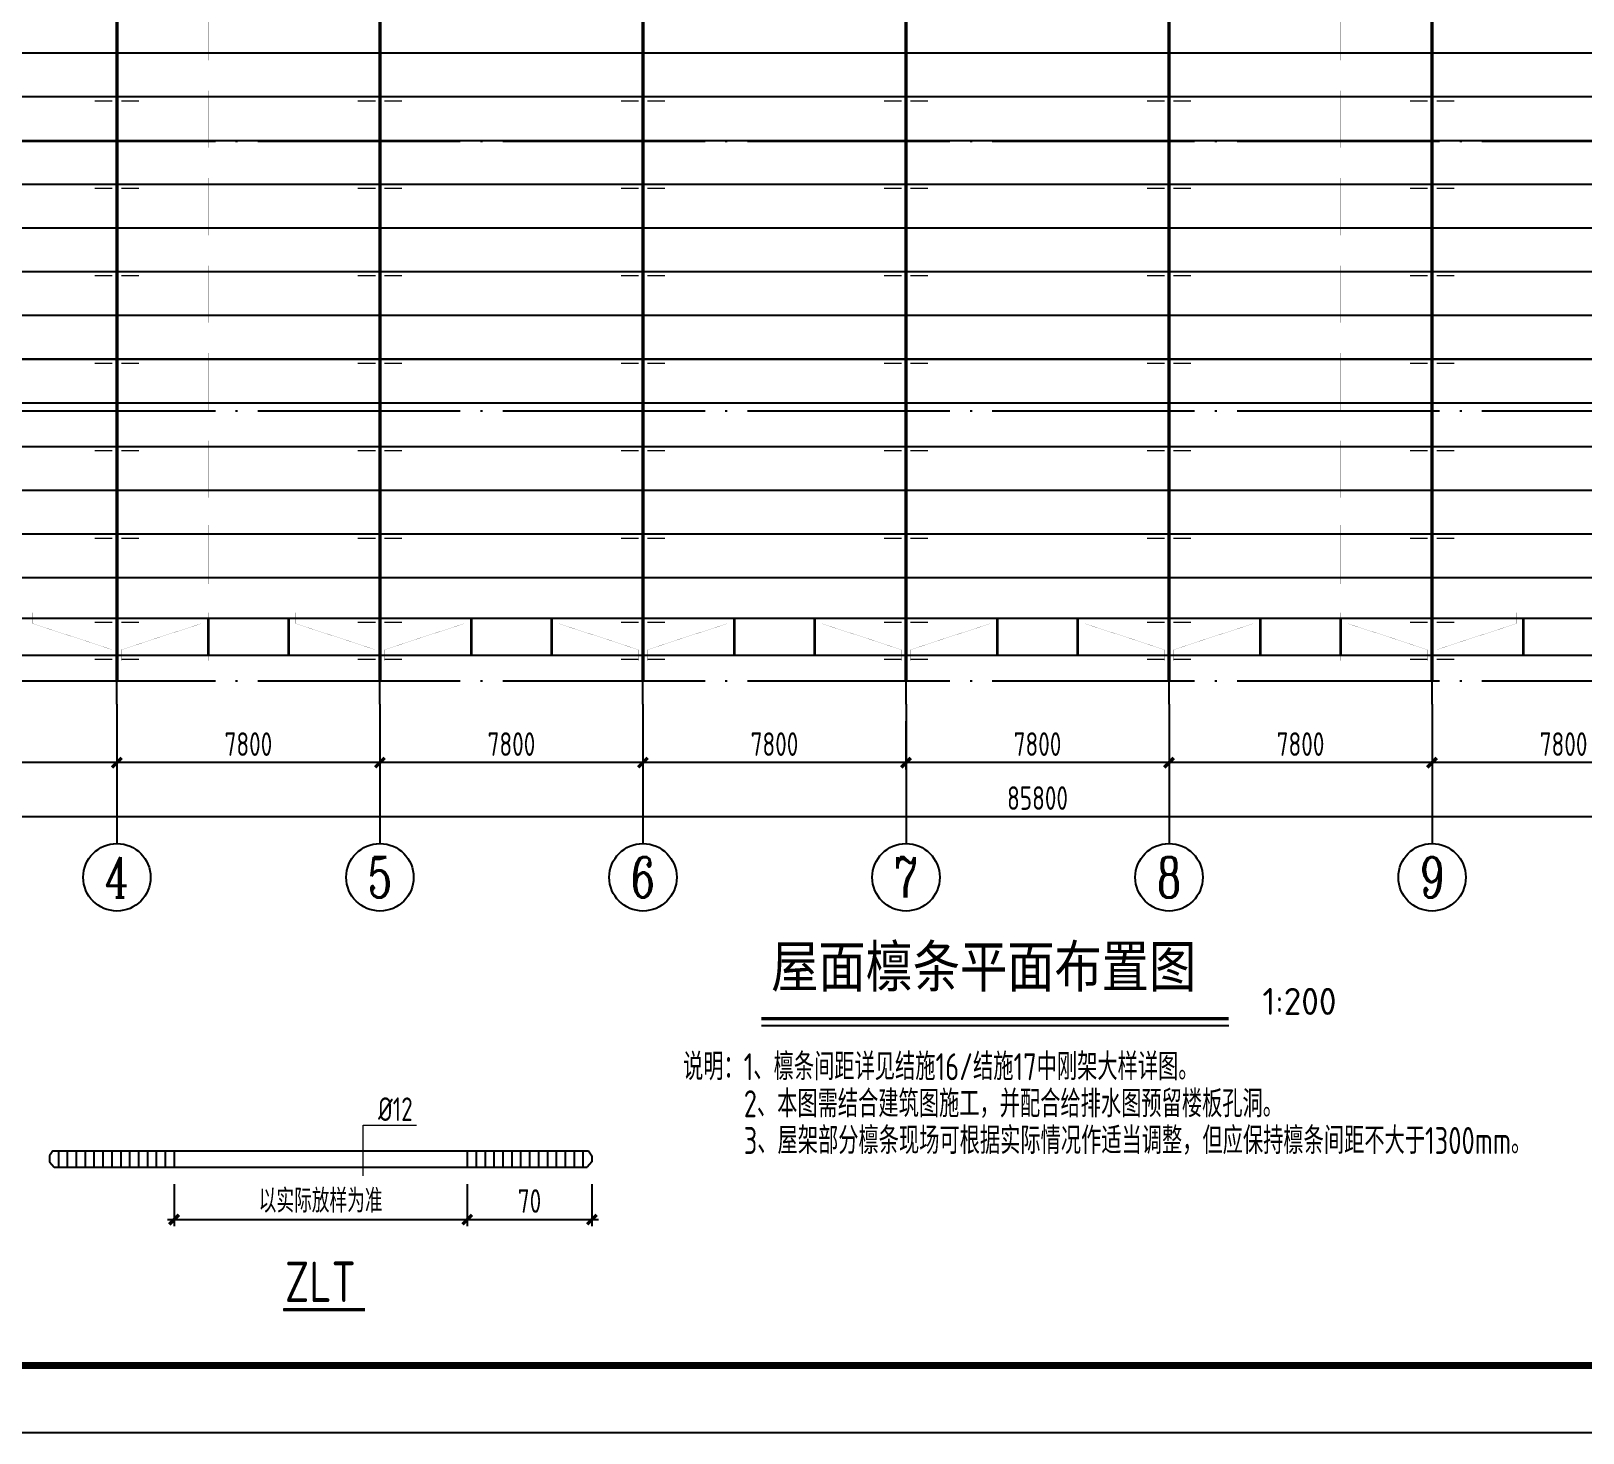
# Model space of a CAD drawing. Extents: x -2746917 to -971774, y -3334247 to -3250358.
# Drawn here: x -1769202 to -1746192, y -3316173 to -3295386 of the extents above; entities that cross this region are included whole.
import ezdxf
from ezdxf.enums import TextEntityAlignment as Align

# ---------------------------------------------------------------- set-up
doc = ezdxf.new("R2010")
doc.units = 0
doc.header["$LTSCALE"] = 1000
doc.header["$MEASUREMENT"] = 0
doc.header["$PDMODE"] = 35
for name, pattern in [('2', [16, 12.5, -1.5, 0.5, -1.5]), ('DASH', [0.35, 0.25, -0.1]), ('DOTE', [2.42, 2, -0.2, 0.02, -0.2])]:
    doc.linetypes.add(name, pattern=pattern)
doc.layers.get('0').update_dxf_attribs({"linetype": 'CONTINUOUS'})
doc.layers.get('Defpoints').update_dxf_attribs({"linetype": 'CONTINUOUS'})
for name, color, linetype in [('1', 140, 'CONTINUOUS'), ('AXIS', 253, 'DOTE'), ('DIM', 3, 'CONTINUOUS'), ('NUM', 7, 'CONTINUOUS'), ('PUB_TITLE', 4, 'CONTINUOUS'), ('REIN', 1, 'CONTINUOUS'), ('TEXT', 7, 'CONTINUOUS'), ('THICK', 6, 'CONTINUOUS'), ('梁__实线', 94, 'CONTINUOUS'), ('隅撑', 2, 'CONTINUOUS')]:
    doc.layers.add(name, color=color, linetype=linetype)
doc.layers.add('yichutu', color=7, linetype='CONTINUOUS', true_color=0xffffff, plot=False)
doc.styles.add('TSSD_Axis', font='Complex.shx', dxfattribs={"width": 0.7, "bigfont": 'hztxt.shx'})
doc.styles.add('TSSD_Dimension', font='tssdeng.shx', dxfattribs={"width": 0.75, "bigfont": 'Hztxt.shx'})
doc.styles.add('TSSD_Label', font='tssdeng.shx', dxfattribs={"width": 0.75, "bigfont": 'hztxt.shx'})
doc.styles.add('TSSD_Norm', font='tssdeng.shx', dxfattribs={"width": 0.75, "bigfont": 'hztxt.shx'})
doc.styles.add('TSSD_Rein', font='Tssdeng.shx', dxfattribs={"width": 0.75, "bigfont": 'hztxt.shx'})
doc.dimstyles.new('TSSD_200_100', dxfattribs={"dimtxt": 350, "dimasz": 100, "dimexe": 100, "dimexo": 250, "dimgap": 100, "dimtad": 1, "dimdec": 0, "dimlfac": 2, "dimzin": 0, "dimdsep": 46, "dimtxsty": 'TSSD_Dimension', "dimblk": 'ARCHTICK', "dimcen": 0, "dimdle": 100, "dimclrt": 7, "dimadec": 0, "dimazin": 0, "dimtfac": 1, "dimtdec": 0, "dimtix": 1, "dimtmove": 2, "dimatfit": 3, "dimfxl": 1, "dimtolj": 1, "dimtzin": 0, "dimarcsym": 0})
doc.dimstyles.new('TSSD_25_100', dxfattribs={"dimtxt": 350, "dimasz": 100, "dimexe": 100, "dimexo": 250, "dimgap": 100, "dimtad": 1, "dimdec": 0, "dimlfac": 0.25, "dimzin": 0, "dimdsep": 46, "dimtxsty": 'TSSD_Dimension', "dimblk": 'ARCHTICK', "dimcen": 0, "dimdle": 100, "dimclrt": 7, "dimadec": 0, "dimazin": 0, "dimtfac": 1, "dimtdec": 0, "dimtix": 1, "dimtmove": 2, "dimatfit": 3, "dimfxl": 1, "dimtolj": 1, "dimtzin": 0, "dimarcsym": 0})

# ---------------------------------------------------------------- blocks, each defined once
blk = doc.blocks.new('ts_axno')
at = {"color": 0, "linetype": 'ByBlock', "lineweight": -2}
blk.add_circle((0, 0), 0.5, dxfattribs=at)
at = {"color": 0, "linetype": 'ByBlock', "lineweight": -2, "style": 'TSSD_Axis', "width": 0.7}
blk.add_attdef('A', text='', height=0.6, dxfattribs=at).set_placement((0, 0), align=Align.MIDDLE_CENTER)
blk = doc.blocks.new('_ArchTick')
at = {"color": 0, "const_width": 0.5}
blk.add_lwpolyline([(-0.71, -0.71), (0.71, 0.71)], dxfattribs=at)
blk = doc.blocks.new('*D1834')
at = {"layer": 'Defpoints', "color": 0, "ltscale": 1.5}
for p in [(-1748429, -3305368), (-1744529, -3305368), (-1748429, -3306234)]:
    blk.add_point(p, dxfattribs=at)
at = {"layer": 'DIM', "color": 0, "lineweight": -2, "ltscale": 1.5}
for p, q in [((-1748429, -3305618), (-1748429, -3306334)), ((-1744529, -3305618), (-1744529, -3306334)), ((-1744429, -3306234), (-1748529, -3306234))]:
    blk.add_line(p, q, dxfattribs=at)
at = {"layer": 'DIM', "color": 0, "lineweight": -2, "ltscale": 1.5, "xscale": 100, "yscale": 100, "zscale": 100, "rotation": 180}
blk.add_blockref('_ArchTick', (-1748429, -3306234), dxfattribs=at)
at = {"layer": 'DIM', "color": 0, "lineweight": -2, "ltscale": 1.5, "xscale": 100, "yscale": 100, "zscale": 100}
blk.add_blockref('_ArchTick', (-1744529, -3306234), dxfattribs=at)
at = {"layer": 'DIM', "color": 7, "ltscale": 1.5, "insert": (-1746479, -3305959), "char_height": 350, "attachment_point": 5, "style": 'TSSD_Dimension'}
blk.add_mtext('\\A1;7800', dxfattribs=at)
blk = doc.blocks.new('*D1835')
at = {"layer": 'Defpoints', "color": 0, "ltscale": 1.5}
for p in [(-1752329, -3305368), (-1748429, -3305368), (-1752329, -3306234)]:
    blk.add_point(p, dxfattribs=at)
at = {"layer": 'DIM', "color": 0, "lineweight": -2, "ltscale": 1.5}
for p, q in [((-1752329, -3305618), (-1752329, -3306334)), ((-1748429, -3305618), (-1748429, -3306334)), ((-1748329, -3306234), (-1752429, -3306234))]:
    blk.add_line(p, q, dxfattribs=at)
at = {"layer": 'DIM', "color": 0, "lineweight": -2, "ltscale": 1.5, "xscale": 100, "yscale": 100, "zscale": 100, "rotation": 180}
blk.add_blockref('_ArchTick', (-1752329, -3306234), dxfattribs=at)
at = {"layer": 'DIM', "color": 0, "lineweight": -2, "ltscale": 1.5, "xscale": 100, "yscale": 100, "zscale": 100}
blk.add_blockref('_ArchTick', (-1748429, -3306234), dxfattribs=at)
at = {"layer": 'DIM', "color": 7, "ltscale": 1.5, "insert": (-1750379, -3305959), "char_height": 350, "attachment_point": 5, "style": 'TSSD_Dimension'}
blk.add_mtext('\\A1;7800', dxfattribs=at)
blk = doc.blocks.new('*D1836')
at = {"layer": 'Defpoints', "color": 0, "ltscale": 1.5}
for p in [(-1756229, -3305368), (-1752329, -3305368), (-1756229, -3306234)]:
    blk.add_point(p, dxfattribs=at)
at = {"layer": 'DIM', "color": 0, "lineweight": -2, "ltscale": 1.5}
for p, q in [((-1756229, -3305618), (-1756229, -3306334)), ((-1752329, -3305618), (-1752329, -3306334)), ((-1752229, -3306234), (-1756329, -3306234))]:
    blk.add_line(p, q, dxfattribs=at)
at = {"layer": 'DIM', "color": 0, "lineweight": -2, "ltscale": 1.5, "xscale": 100, "yscale": 100, "zscale": 100, "rotation": 180}
blk.add_blockref('_ArchTick', (-1756229, -3306234), dxfattribs=at)
at = {"layer": 'DIM', "color": 0, "lineweight": -2, "ltscale": 1.5, "xscale": 100, "yscale": 100, "zscale": 100}
blk.add_blockref('_ArchTick', (-1752329, -3306234), dxfattribs=at)
at = {"layer": 'DIM', "color": 7, "ltscale": 1.5, "insert": (-1754279, -3305959), "char_height": 350, "attachment_point": 5, "style": 'TSSD_Dimension'}
blk.add_mtext('\\A1;7800', dxfattribs=at)
blk = doc.blocks.new('*D1837')
at = {"layer": 'Defpoints', "color": 0, "ltscale": 1.5}
for p in [(-1760129, -3305368), (-1756229, -3305368), (-1760129, -3306234)]:
    blk.add_point(p, dxfattribs=at)
at = {"layer": 'DIM', "color": 0, "lineweight": -2, "ltscale": 1.5}
for p, q in [((-1760129, -3305618), (-1760129, -3306334)), ((-1756229, -3305618), (-1756229, -3306334)), ((-1756129, -3306234), (-1760229, -3306234))]:
    blk.add_line(p, q, dxfattribs=at)
at = {"layer": 'DIM', "color": 0, "lineweight": -2, "ltscale": 1.5, "xscale": 100, "yscale": 100, "zscale": 100, "rotation": 180}
blk.add_blockref('_ArchTick', (-1760129, -3306234), dxfattribs=at)
at = {"layer": 'DIM', "color": 0, "lineweight": -2, "ltscale": 1.5, "xscale": 100, "yscale": 100, "zscale": 100}
blk.add_blockref('_ArchTick', (-1756229, -3306234), dxfattribs=at)
at = {"layer": 'DIM', "color": 7, "ltscale": 1.5, "insert": (-1758179, -3305959), "char_height": 350, "attachment_point": 5, "style": 'TSSD_Dimension'}
blk.add_mtext('\\A1;7800', dxfattribs=at)
blk = doc.blocks.new('*D1838')
at = {"layer": 'Defpoints', "color": 0, "ltscale": 1.5}
for p in [(-1764029, -3305368), (-1760129, -3305368), (-1764029, -3306234)]:
    blk.add_point(p, dxfattribs=at)
at = {"layer": 'DIM', "color": 0, "lineweight": -2, "ltscale": 1.5}
for p, q in [((-1764029, -3305618), (-1764029, -3306334)), ((-1760129, -3305618), (-1760129, -3306334)), ((-1760029, -3306234), (-1764129, -3306234))]:
    blk.add_line(p, q, dxfattribs=at)
at = {"layer": 'DIM', "color": 0, "lineweight": -2, "ltscale": 1.5, "xscale": 100, "yscale": 100, "zscale": 100, "rotation": 180}
blk.add_blockref('_ArchTick', (-1764029, -3306234), dxfattribs=at)
at = {"layer": 'DIM', "color": 0, "lineweight": -2, "ltscale": 1.5, "xscale": 100, "yscale": 100, "zscale": 100}
blk.add_blockref('_ArchTick', (-1760129, -3306234), dxfattribs=at)
at = {"layer": 'DIM', "color": 7, "ltscale": 1.5, "insert": (-1762079, -3305959), "char_height": 350, "attachment_point": 5, "style": 'TSSD_Dimension'}
blk.add_mtext('\\A1;7800', dxfattribs=at)
blk = doc.blocks.new('*D1839')
at = {"layer": 'Defpoints', "color": 0, "ltscale": 1.5}
for p in [(-1767929, -3305368), (-1764029, -3305368), (-1767929, -3306234)]:
    blk.add_point(p, dxfattribs=at)
at = {"layer": 'DIM', "color": 0, "lineweight": -2, "ltscale": 1.5}
for p, q in [((-1767929, -3305618), (-1767929, -3306334)), ((-1764029, -3305618), (-1764029, -3306334)), ((-1763929, -3306234), (-1768029, -3306234))]:
    blk.add_line(p, q, dxfattribs=at)
at = {"layer": 'DIM', "color": 0, "lineweight": -2, "ltscale": 1.5, "xscale": 100, "yscale": 100, "zscale": 100, "rotation": 180}
blk.add_blockref('_ArchTick', (-1767929, -3306234), dxfattribs=at)
at = {"layer": 'DIM', "color": 0, "lineweight": -2, "ltscale": 1.5, "xscale": 100, "yscale": 100, "zscale": 100}
blk.add_blockref('_ArchTick', (-1764029, -3306234), dxfattribs=at)
at = {"layer": 'DIM', "color": 7, "ltscale": 1.5, "insert": (-1765979, -3305959), "char_height": 350, "attachment_point": 5, "style": 'TSSD_Dimension'}
blk.add_mtext('\\A1;7800', dxfattribs=at)
blk = doc.blocks.new('*D1840')
at = {"layer": 'Defpoints', "color": 0, "ltscale": 1.5}
for p in [(-1771829, -3305368), (-1767929, -3305368), (-1771829, -3306234)]:
    blk.add_point(p, dxfattribs=at)
at = {"layer": 'DIM', "color": 0, "lineweight": -2, "ltscale": 1.5}
for p, q in [((-1771829, -3305618), (-1771829, -3306334)), ((-1767929, -3305618), (-1767929, -3306334)), ((-1767829, -3306234), (-1771929, -3306234))]:
    blk.add_line(p, q, dxfattribs=at)
at = {"layer": 'DIM', "color": 0, "lineweight": -2, "ltscale": 1.5, "xscale": 100, "yscale": 100, "zscale": 100, "rotation": 180}
blk.add_blockref('_ArchTick', (-1771829, -3306234), dxfattribs=at)
at = {"layer": 'DIM', "color": 0, "lineweight": -2, "ltscale": 1.5, "xscale": 100, "yscale": 100, "zscale": 100}
blk.add_blockref('_ArchTick', (-1767929, -3306234), dxfattribs=at)
at = {"layer": 'DIM', "color": 7, "ltscale": 1.5, "insert": (-1769879, -3305959), "char_height": 350, "attachment_point": 5, "style": 'TSSD_Dimension'}
blk.add_mtext('\\A1;7800', dxfattribs=at)
blk = doc.blocks.new('*D1842')
at = {"layer": 'Defpoints', "color": 0, "ltscale": 1.5}
for p in [(-1775729, -3305368), (-1732829, -3305368), (-1732829, -3307034)]:
    blk.add_point(p, dxfattribs=at)
at = {"layer": 'DIM', "color": 0, "lineweight": -2, "ltscale": 1.5}
for p, q in [((-1775729, -3305618), (-1775729, -3307134)), ((-1732829, -3305618), (-1732829, -3307134)), ((-1775829, -3307034), (-1732729, -3307034))]:
    blk.add_line(p, q, dxfattribs=at)
at = {"layer": 'DIM', "color": 0, "lineweight": -2, "ltscale": 1.5, "xscale": 100, "yscale": 100, "zscale": 100, "rotation": 180}
blk.add_blockref('_ArchTick', (-1775729, -3307034), dxfattribs=at)
at = {"layer": 'DIM', "color": 0, "lineweight": -2, "ltscale": 1.5, "xscale": 100, "yscale": 100, "zscale": 100}
blk.add_blockref('_ArchTick', (-1732829, -3307034), dxfattribs=at)
at = {"layer": 'DIM', "color": 7, "ltscale": 1.5, "insert": (-1754279, -3306759), "char_height": 350, "attachment_point": 5, "style": 'TSSD_Dimension'}
blk.add_mtext('\\A1;85800', dxfattribs=at)
blk = doc.blocks.new('*D3099')
at = {"layer": 'Defpoints', "color": 0}
for p in [(-1767081, -3312232), (-1762735, -3312232), (-1762735, -3313009)]:
    blk.add_point(p, dxfattribs=at)
at = {"layer": 'DIM', "color": 0, "lineweight": -2}
for p, q in [((-1767081, -3312482), (-1767081, -3313109)), ((-1762735, -3312482), (-1762735, -3313109)), ((-1767181, -3313009), (-1762635, -3313009))]:
    blk.add_line(p, q, dxfattribs=at)
at = {"layer": 'DIM', "color": 0, "lineweight": -2, "xscale": 100, "yscale": 100, "zscale": 100, "rotation": 180}
blk.add_blockref('_ArchTick', (-1767081, -3313009), dxfattribs=at)
at = {"layer": 'DIM', "color": 0, "lineweight": -2, "xscale": 100, "yscale": 100, "zscale": 100}
blk.add_blockref('_ArchTick', (-1762735, -3313009), dxfattribs=at)
at = {"layer": 'DIM', "color": 7, "lineweight": 5, "insert": (-1764908, -3312732), "char_height": 350, "attachment_point": 5, "style": 'TSSD_Dimension'}
blk.add_mtext('\\A1;以实际放样为准', dxfattribs=at)
blk = doc.blocks.new('*D3100')
at = {"layer": 'Defpoints', "color": 0}
for p in [(-1762735, -3312232), (-1760887, -3312232), (-1760887, -3313009)]:
    blk.add_point(p, dxfattribs=at)
at = {"layer": 'DIM', "color": 0, "lineweight": -2}
for p, q in [((-1762735, -3312482), (-1762735, -3313109)), ((-1760887, -3312482), (-1760887, -3313109)), ((-1762835, -3313009), (-1760787, -3313009))]:
    blk.add_line(p, q, dxfattribs=at)
at = {"layer": 'DIM', "color": 0, "lineweight": -2, "xscale": 100, "yscale": 100, "zscale": 100, "rotation": 180}
blk.add_blockref('_ArchTick', (-1762735, -3313009), dxfattribs=at)
at = {"layer": 'DIM', "color": 0, "lineweight": -2, "xscale": 100, "yscale": 100, "zscale": 100}
blk.add_blockref('_ArchTick', (-1760887, -3313009), dxfattribs=at)
at = {"layer": 'DIM', "color": 7, "lineweight": 5, "insert": (-1761811, -3312734), "char_height": 350, "attachment_point": 5, "style": 'TSSD_Dimension'}
blk.add_mtext('\\A1;70', dxfattribs=at)
blk = doc.blocks.new('yct-891-420-89100-42000-100-2004.0')
at = {"layer": 'yichutu', "color": 7, "true_color": 0xffffff}
blk.add_lwpolyline([(0, 0), (0, 42000), (89100, 42000), (89100, 0)], close=True, dxfattribs=at)
blk = doc.blocks.new('A$C440D491C')
at = {"layer": 'PUB_TITLE'}
blk.add_lwpolyline([(0, 0), (0, 42000), (89100, 42000), (89100, 0)], close=True, dxfattribs=at)
at = {"layer": 'PUB_TITLE', "const_width": 100}
blk.add_lwpolyline([(88100, 1000), (88100, 41000), (713, 41000), (713, 1000), (88100, 1000)], dxfattribs=at)

msp = doc.modelspace()

# ---------------------------------------------------------------- linework, layer by layer
msp.add_line((-1765462.14, -3314344.65), (-1764252.24, -3314344.65))
at = {"layer": '1'}
for p, q in [((-1768878.67, -3311991.5), (-1768928.65, -3312066.17)), ((-1768928.65, -3312066.17), (-1768928.65, -3312151.78)), ((-1768796.65, -3311991.5), (-1768796.65, -3312231.6)), ((-1768796.64, -3311991.5), (-1768796.64, -3312231.6)), ((-1768664.65, -3311991.5), (-1768664.65, -3312231.6)), ((-1768664.64, -3311991.5), (-1768664.64, -3312231.6)), ((-1768532.65, -3311991.5), (-1768532.65, -3312231.6)), ((-1768532.64, -3311991.5), (-1768532.64, -3312231.6)), ((-1768400.65, -3311991.5), (-1768400.65, -3312231.6)), ((-1768400.64, -3311991.5), (-1768400.64, -3312231.6)), ((-1768268.65, -3311991.5), (-1768268.65, -3312231.6)), ((-1768268.64, -3311991.5), (-1768268.64, -3312231.6)), ((-1768136.65, -3311991.5), (-1768136.65, -3312231.6)), ((-1768136.64, -3311991.5), (-1768136.64, -3312231.6)), ((-1768004.65, -3311991.5), (-1768004.65, -3312231.6)), ((-1768004.64, -3311991.5), (-1768004.64, -3312231.6)), ((-1767872.65, -3311991.5), (-1767872.65, -3312231.6)), ((-1767872.64, -3311991.5), (-1767872.64, -3312231.6)), ((-1767740.65, -3311991.5), (-1767740.65, -3312231.6)), ((-1767740.64, -3311991.5), (-1767740.64, -3312231.6)), ((-1767608.65, -3311991.5), (-1767608.65, -3312231.6)), ((-1767608.64, -3311991.5), (-1767608.64, -3312231.6)), ((-1767476.65, -3311991.5), (-1767476.65, -3312231.6)), ((-1767476.64, -3311991.5), (-1767476.64, -3312231.6)), ((-1767344.65, -3311991.5), (-1767344.65, -3312231.6)), ((-1767344.64, -3311991.5), (-1767344.64, -3312231.6)), ((-1767212.65, -3311991.5), (-1767212.65, -3312231.6)), ((-1767212.64, -3311991.5), (-1767212.64, -3312231.6)), ((-1767080.65, -3311991.5), (-1767080.65, -3312231.6)), ((-1767080.64, -3311991.5), (-1767080.64, -3312231.6)), ((-1762734.58, -3311991.5), (-1762734.58, -3312231.6)), ((-1762602.58, -3311991.5), (-1762602.58, -3312231.6)), ((-1762470.58, -3311991.5), (-1762470.58, -3312231.6)), ((-1762338.58, -3311991.5), (-1762338.58, -3312231.6)), ((-1762206.58, -3311991.5), (-1762206.58, -3312231.6)), ((-1762074.58, -3311991.5), (-1762074.58, -3312231.6)), ((-1761942.58, -3311991.5), (-1761942.58, -3312231.6)), ((-1761810.58, -3311991.5), (-1761810.58, -3312231.6)), ((-1761678.58, -3311991.5), (-1761678.58, -3312231.6)), ((-1761546.58, -3311991.5), (-1761546.58, -3312231.6)), ((-1761414.58, -3311991.5), (-1761414.58, -3312231.6)), ((-1761282.58, -3311991.5), (-1761282.58, -3312231.6)), ((-1761150.58, -3311991.5), (-1761150.58, -3312231.6)), ((-1761018.58, -3311991.5), (-1761018.58, -3312231.6)), ((-1760936.56, -3311991.5), (-1760886.58, -3312066.17)), ((-1760886.58, -3312066.17), (-1760886.58, -3312151.78)), ((-1768928.65, -3312151.78), (-1768859.96, -3312231.6)), ((-1760886.58, -3312151.78), (-1760955.27, -3312231.6))]:
    msp.add_line(p, q, dxfattribs=at)
at = {"layer": 'AXIS', "ltscale": 1.5}
for p, q in [((-1767928.83, -3305368.3), (-1767928.83, -3280019.55)), ((-1764028.83, -3305368.3), (-1764028.83, -3280019.55)), ((-1760128.83, -3305368.3), (-1760128.83, -3280019.55)), ((-1756228.83, -3305368.3), (-1756228.83, -3280019.55)), ((-1752328.83, -3305368.3), (-1752328.83, -3280019.55)), ((-1748428.83, -3305368.3), (-1748428.83, -3280019.55)), ((-1776728.83, -3297019.55), (-1731828.83, -3297019.55)), ((-1776728.83, -3301019.55), (-1731828.83, -3301019.55)), ((-1776728.83, -3305019.55), (-1731828.83, -3305019.55))]:
    msp.add_line(p, q, dxfattribs=at)
at = {"layer": 'NUM', "ltscale": 1.5}
for p, q in [((-1767928.83, -3305368.3), (-1767928.83, -3307433.87)), ((-1764028.83, -3305368.3), (-1764028.83, -3307433.87)), ((-1760128.83, -3305368.3), (-1760128.83, -3307433.87)), ((-1756228.83, -3305368.3), (-1756228.83, -3307433.87)), ((-1752328.83, -3305368.3), (-1752328.83, -3307433.87)), ((-1748428.83, -3305368.3), (-1748428.83, -3307433.87))]:
    msp.add_line(p, q, dxfattribs=at)
at = {"layer": 'NUM', "color": 0, "linetype": 'ByBlock', "const_width": 50}
msp.add_lwpolyline([(-1758372.45, -3310031.94), (-1751444.08, -3310031.94)], dxfattribs=at)
at = {"layer": 'NUM', "color": 0, "linetype": 'ByBlock'}
msp.add_lwpolyline([(-1758372.45, -3310131.94), (-1751444.08, -3310131.94)], dxfattribs=at)
at = {"layer": 'NUM', "const_width": 50}
msp.add_lwpolyline([(-1765462.14, -3314344.65), (-1764252.24, -3314344.65)], dxfattribs=at)
at = {"layer": 'REIN', "color": 4, "linetype": '2', "ltscale": 0.1, "const_width": 50}
for points in [[(-1767928.83, -3305019.55), (-1767928.83, -3281019.55)], [(-1764028.83, -3305019.55), (-1764028.83, -3281019.55)], [(-1760128.83, -3305019.55), (-1760128.83, -3281019.55)], [(-1756228.83, -3305019.55), (-1756228.83, -3281019.55)], [(-1752328.83, -3305019.55), (-1752328.83, -3281019.55)], [(-1748428.83, -3305019.55), (-1748428.83, -3281019.55)]]:
    msp.add_lwpolyline(points, dxfattribs=at)
at = {"layer": 'REIN', "color": 3, "linetype": 'DASH', "ltscale": 0.6, "const_width": 2}
for points in [[(-1766575.08, -3294973.93), (-1766575.08, -3295820.65)], [(-1765382.57, -3294973.93), (-1765382.57, -3295820.65)], [(-1762675.08, -3294973.93), (-1762675.08, -3295820.65)], [(-1761482.57, -3294973.93), (-1761482.57, -3295820.65)], [(-1758775.08, -3294973.93), (-1758775.08, -3295820.65)], [(-1757582.57, -3294973.93), (-1757582.57, -3295820.65)], [(-1754875.08, -3294973.93), (-1754875.08, -3295820.65)], [(-1753682.57, -3294973.93), (-1753682.57, -3295820.65)], [(-1750975.08, -3294973.93), (-1750975.08, -3295820.65)], [(-1749782.57, -3294973.93), (-1749782.57, -3295820.65)], [(-1747075.08, -3294973.93), (-1747075.08, -3295820.65)], [(-1766628.83, -3295603.66), (-1766628.83, -3296464.94)], [(-1765328.83, -3295603.66), (-1765328.83, -3296464.94)], [(-1762728.83, -3295603.66), (-1762728.83, -3296464.94)], [(-1761428.83, -3295603.66), (-1761428.83, -3296464.94)], [(-1758828.83, -3295603.66), (-1758828.83, -3296464.94)], [(-1757528.83, -3295603.66), (-1757528.83, -3296464.94)], [(-1754928.83, -3295603.66), (-1754928.83, -3296464.94)], [(-1753628.83, -3295603.66), (-1753628.83, -3296464.94)], [(-1751028.83, -3295603.66), (-1751028.83, -3296464.94)], [(-1749728.83, -3295603.66), (-1749728.83, -3296464.94)], [(-1747128.83, -3295603.66), (-1747128.83, -3296464.94)], [(-1766575.08, -3296270.68), (-1766575.08, -3297117.4)], [(-1765382.57, -3296270.68), (-1765382.57, -3297117.4)], [(-1762675.08, -3296270.68), (-1762675.08, -3297117.4)], [(-1761482.57, -3296270.68), (-1761482.57, -3297117.4)], [(-1758775.08, -3296270.68), (-1758775.08, -3297117.4)], [(-1757582.57, -3296270.68), (-1757582.57, -3297117.4)], [(-1754875.08, -3296270.68), (-1754875.08, -3297117.4)], [(-1753682.57, -3296270.68), (-1753682.57, -3297117.4)], [(-1750975.08, -3296270.68), (-1750975.08, -3297117.4)], [(-1749782.57, -3296270.68), (-1749782.57, -3297117.4)], [(-1747075.08, -3296270.68), (-1747075.08, -3297117.4)], [(-1766628.83, -3296900.42), (-1766628.83, -3297761.69)], [(-1765328.83, -3296900.42), (-1765328.83, -3297761.69)], [(-1762728.83, -3296900.42), (-1762728.83, -3297761.69)], [(-1761428.83, -3296900.42), (-1761428.83, -3297761.69)], [(-1758828.83, -3296900.42), (-1758828.83, -3297761.69)], [(-1757528.83, -3296900.42), (-1757528.83, -3297761.69)], [(-1754928.83, -3296900.42), (-1754928.83, -3297761.69)], [(-1753628.83, -3296900.42), (-1753628.83, -3297761.69)], [(-1751028.83, -3296900.42), (-1751028.83, -3297761.69)], [(-1749728.83, -3296900.42), (-1749728.83, -3297761.69)], [(-1747128.83, -3296900.42), (-1747128.83, -3297761.69)], [(-1766575.08, -3297567.43), (-1766575.08, -3298414.15)], [(-1765382.57, -3297567.43), (-1765382.57, -3298414.15)], [(-1762675.08, -3297567.43), (-1762675.08, -3298414.15)], [(-1761482.57, -3297567.43), (-1761482.57, -3298414.15)], [(-1758775.08, -3297567.43), (-1758775.08, -3298414.15)], [(-1757582.57, -3297567.43), (-1757582.57, -3298414.15)], [(-1754875.08, -3297567.43), (-1754875.08, -3298414.15)], [(-1753682.57, -3297567.43), (-1753682.57, -3298414.15)], [(-1750975.08, -3297567.43), (-1750975.08, -3298414.15)], [(-1749782.57, -3297567.43), (-1749782.57, -3298414.15)], [(-1747075.08, -3297567.43), (-1747075.08, -3298414.15)], [(-1766628.83, -3298197.17), (-1766628.83, -3299058.44)], [(-1765328.83, -3298197.17), (-1765328.83, -3299058.44)], [(-1762728.83, -3298197.17), (-1762728.83, -3299058.44)], [(-1761428.83, -3298197.17), (-1761428.83, -3299058.44)], [(-1758828.83, -3298197.17), (-1758828.83, -3299058.44)], [(-1757528.83, -3298197.17), (-1757528.83, -3299058.44)], [(-1754928.83, -3298197.17), (-1754928.83, -3299058.44)], [(-1753628.83, -3298197.17), (-1753628.83, -3299058.44)], [(-1751028.83, -3298197.17), (-1751028.83, -3299058.44)], [(-1749728.83, -3298197.17), (-1749728.83, -3299058.44)], [(-1747128.83, -3298197.17), (-1747128.83, -3299058.44)], [(-1766575.08, -3298864.18), (-1766575.08, -3299710.9)], [(-1765382.57, -3298864.18), (-1765382.57, -3299710.9)], [(-1762675.08, -3298864.18), (-1762675.08, -3299710.9)], [(-1761482.57, -3298864.18), (-1761482.57, -3299710.9)], [(-1758775.08, -3298864.18), (-1758775.08, -3299710.9)], [(-1757582.57, -3298864.18), (-1757582.57, -3299710.9)], [(-1754875.08, -3298864.18), (-1754875.08, -3299710.9)], [(-1753682.57, -3298864.18), (-1753682.57, -3299710.9)], [(-1750975.08, -3298864.18), (-1750975.08, -3299710.9)], [(-1749782.57, -3298864.18), (-1749782.57, -3299710.9)], [(-1747075.08, -3298864.18), (-1747075.08, -3299710.9)], [(-1766628.83, -3299493.92), (-1766628.83, -3300355.19)], [(-1765328.83, -3299493.92), (-1765328.83, -3300355.19)], [(-1762728.83, -3299493.92), (-1762728.83, -3300355.19)], [(-1761428.83, -3299493.92), (-1761428.83, -3300355.19)], [(-1758828.83, -3299493.92), (-1758828.83, -3300355.19)], [(-1757528.83, -3299493.92), (-1757528.83, -3300355.19)], [(-1754928.83, -3299493.92), (-1754928.83, -3300355.19)], [(-1753628.83, -3299493.92), (-1753628.83, -3300355.19)], [(-1751028.83, -3299493.92), (-1751028.83, -3300355.19)], [(-1749728.83, -3299493.92), (-1749728.83, -3300355.19)], [(-1747128.83, -3299493.92), (-1747128.83, -3300355.19)], [(-1766575.08, -3300160.93), (-1766575.08, -3301007.65)], [(-1765382.57, -3300160.93), (-1765382.57, -3301007.65)], [(-1762675.08, -3300160.93), (-1762675.08, -3301007.65)], [(-1761482.57, -3300160.93), (-1761482.57, -3301007.65)], [(-1758775.08, -3300160.93), (-1758775.08, -3301007.65)], [(-1757582.57, -3300160.93), (-1757582.57, -3301007.65)], [(-1754875.08, -3300160.93), (-1754875.08, -3301007.65)], [(-1753682.57, -3300160.93), (-1753682.57, -3301007.65)], [(-1750975.08, -3300160.93), (-1750975.08, -3301007.65)], [(-1749782.57, -3300160.93), (-1749782.57, -3301007.65)], [(-1747075.08, -3300160.93), (-1747075.08, -3301007.65)], [(-1766628.83, -3300790.67), (-1766628.83, -3301651.95)], [(-1765328.83, -3300790.67), (-1765328.83, -3301651.95)], [(-1762728.83, -3300790.67), (-1762728.83, -3301651.95)], [(-1761428.83, -3300790.67), (-1761428.83, -3301651.95)], [(-1758828.83, -3300790.67), (-1758828.83, -3301651.95)], [(-1757528.83, -3300790.67), (-1757528.83, -3301651.95)], [(-1754928.83, -3300790.67), (-1754928.83, -3301651.95)], [(-1753628.83, -3300790.67), (-1753628.83, -3301651.95)], [(-1751028.83, -3300790.67), (-1751028.83, -3301651.95)], [(-1749728.83, -3300790.67), (-1749728.83, -3301651.95)], [(-1747128.83, -3300790.67), (-1747128.83, -3301651.95)], [(-1766575.08, -3301457.68), (-1766575.08, -3302304.41)], [(-1765382.57, -3301457.68), (-1765382.57, -3302304.41)], [(-1762675.08, -3301457.68), (-1762675.08, -3302304.41)], [(-1761482.57, -3301457.68), (-1761482.57, -3302304.41)], [(-1758775.08, -3301457.68), (-1758775.08, -3302304.41)], [(-1757582.57, -3301457.68), (-1757582.57, -3302304.41)], [(-1754875.08, -3301457.68), (-1754875.08, -3302304.41)], [(-1753682.57, -3301457.68), (-1753682.57, -3302304.41)], [(-1750975.08, -3301457.68), (-1750975.08, -3302304.41)], [(-1749782.57, -3301457.68), (-1749782.57, -3302304.41)], [(-1747075.08, -3301457.68), (-1747075.08, -3302304.41)], [(-1766628.83, -3302087.42), (-1766628.83, -3302948.7)], [(-1765328.83, -3302087.42), (-1765328.83, -3302948.7)], [(-1762728.83, -3302087.42), (-1762728.83, -3302948.7)], [(-1761428.83, -3302087.42), (-1761428.83, -3302948.7)], [(-1758828.83, -3302087.42), (-1758828.83, -3302948.7)], [(-1757528.83, -3302087.42), (-1757528.83, -3302948.7)], [(-1754928.83, -3302087.42), (-1754928.83, -3302948.7)], [(-1753628.83, -3302087.42), (-1753628.83, -3302948.7)], [(-1751028.83, -3302087.42), (-1751028.83, -3302948.7)], [(-1749728.83, -3302087.42), (-1749728.83, -3302948.7)], [(-1747128.83, -3302087.42), (-1747128.83, -3302948.7)], [(-1766575.08, -3302710.12), (-1766575.08, -3303583.85)], [(-1765382.57, -3302710.12), (-1765382.57, -3303583.85)], [(-1762675.08, -3302710.12), (-1762675.08, -3303583.85)], [(-1761482.57, -3302710.12), (-1761482.57, -3303583.85)], [(-1758775.08, -3302710.12), (-1758775.08, -3303583.85)], [(-1757582.57, -3302710.12), (-1757582.57, -3303583.85)], [(-1754875.08, -3302710.12), (-1754875.08, -3303583.85)], [(-1753682.57, -3302710.12), (-1753682.57, -3303583.85)], [(-1750975.08, -3302710.12), (-1750975.08, -3303583.85)], [(-1749782.57, -3302710.12), (-1749782.57, -3303583.85)], [(-1747075.08, -3302710.12), (-1747075.08, -3303583.85)], [(-1766628.83, -3303407.03), (-1766628.83, -3304173.08)], [(-1765328.83, -3303407.03), (-1765328.83, -3304173.08)], [(-1762728.83, -3303407.03), (-1762728.83, -3304173.08)], [(-1761428.83, -3303407.03), (-1761428.83, -3304173.08)], [(-1758828.83, -3303407.03), (-1758828.83, -3304173.08)], [(-1757528.83, -3303407.03), (-1757528.83, -3304173.08)], [(-1754928.83, -3303407.03), (-1754928.83, -3304173.08)], [(-1753628.83, -3303407.03), (-1753628.83, -3304173.08)], [(-1751028.83, -3303407.03), (-1751028.83, -3304173.08)], [(-1749728.83, -3303407.03), (-1749728.83, -3304173.08)], [(-1747128.83, -3303407.03), (-1747128.83, -3304173.08)]]:
    msp.add_lwpolyline(points, dxfattribs=at)
at = {"layer": 'REIN', "color": 3, "linetype": 'DASH', "const_width": 2}
for points in [[(-1767995.97, -3304721.7), (-1767995.97, -3304559.16), (-1769175.08, -3304173.08), (-1769175.08, -3304010.54)], [(-1767861.68, -3304721.7), (-1767861.68, -3304559.16), (-1766682.57, -3304173.08), (-1766682.57, -3304010.54)], [(-1764095.97, -3304721.7), (-1764095.97, -3304559.16), (-1765275.08, -3304173.08), (-1765275.08, -3304010.54)], [(-1763961.68, -3304721.7), (-1763961.68, -3304559.16), (-1762782.57, -3304173.08), (-1762782.57, -3304010.54)], [(-1760195.97, -3304721.7), (-1760195.97, -3304559.16), (-1761375.08, -3304173.08), (-1761375.08, -3304010.54)], [(-1760061.68, -3304721.7), (-1760061.68, -3304559.16), (-1758882.57, -3304173.08), (-1758882.57, -3304010.54)], [(-1756295.97, -3304721.7), (-1756295.97, -3304559.16), (-1757475.08, -3304173.08), (-1757475.08, -3304010.54)], [(-1756161.68, -3304721.7), (-1756161.68, -3304559.16), (-1754982.57, -3304173.08), (-1754982.57, -3304010.54)], [(-1752395.97, -3304721.7), (-1752395.97, -3304559.16), (-1753575.08, -3304173.08), (-1753575.08, -3304010.54)], [(-1752261.68, -3304721.7), (-1752261.68, -3304559.16), (-1751082.57, -3304173.08), (-1751082.57, -3304010.54)], [(-1748495.97, -3304721.7), (-1748495.97, -3304559.16), (-1749675.08, -3304173.08), (-1749675.08, -3304010.54)], [(-1748361.68, -3304721.7), (-1748361.68, -3304559.16), (-1747182.57, -3304173.08), (-1747182.57, -3304010.54)]]:
    msp.add_lwpolyline(points, dxfattribs=at)
at = {"layer": 'REIN', "color": 3, "linetype": 'ByBlock'}
for points, const_width in [([(-1766575.08, -3304010.54), (-1766575.08, -3304722.75)], 2), ([(-1765382.57, -3304010.54), (-1765382.57, -3304722.75)], 2), ([(-1762675.08, -3304010.54), (-1762675.08, -3304722.75)], 2), ([(-1761482.57, -3304010.54), (-1761482.57, -3304722.75)], 2), ([(-1758775.08, -3304010.54), (-1758775.08, -3304722.75)], 2), ([(-1757582.57, -3304010.54), (-1757582.57, -3304722.75)], 2), ([(-1754875.08, -3304010.54), (-1754875.08, -3304722.75)], 2), ([(-1753682.57, -3304010.54), (-1753682.57, -3304722.75)], 2), ([(-1750975.08, -3304010.54), (-1750975.08, -3304722.75)], 2), ([(-1749782.57, -3304010.54), (-1749782.57, -3304722.75)], 2), ([(-1747075.08, -3304010.54), (-1747075.08, -3304722.75)], 2), ([(-1766575.08, -3304641.48), (-1766575.08, -3304091.81)], 40), ([(-1765382.57, -3304641.48), (-1765382.57, -3304091.81)], 40), ([(-1762675.08, -3304641.48), (-1762675.08, -3304091.81)], 40), ([(-1761482.57, -3304641.48), (-1761482.57, -3304091.81)], 40), ([(-1758775.08, -3304641.48), (-1758775.08, -3304091.81)], 40), ([(-1757582.57, -3304641.48), (-1757582.57, -3304091.81)], 40), ([(-1754875.08, -3304641.48), (-1754875.08, -3304091.81)], 40), ([(-1753682.57, -3304641.48), (-1753682.57, -3304091.81)], 40), ([(-1750975.08, -3304641.48), (-1750975.08, -3304091.81)], 40), ([(-1749782.57, -3304641.48), (-1749782.57, -3304091.81)], 40), ([(-1747075.08, -3304641.48), (-1747075.08, -3304091.81)], 40)]:
    msp.add_lwpolyline(points, dxfattribs=dict(at, const_width=const_width))
at = {"layer": 'TEXT', "lineweight": 5}
for p, q in [((-1764279.03, -3312358.85), (-1764279.03, -3311609.77)), ((-1764279.03, -3311609.77), (-1763484.81, -3311609.77))]:
    msp.add_line(p, q, dxfattribs=at)
at = {"layer": 'THICK', "const_width": 30}
for points in [[(-1732891.33, -3295712.8), (-1775728.83, -3295712.8)], [(-1732891.33, -3296361.18), (-1775728.83, -3296361.18)], [(-1732891.33, -3297009.55), (-1775728.83, -3297009.55)], [(-1732891.33, -3297657.93), (-1775728.83, -3297657.93)], [(-1732891.33, -3298306.3), (-1775728.83, -3298306.3)], [(-1732891.33, -3298954.68), (-1775728.83, -3298954.68)], [(-1732891.33, -3299603.06), (-1775728.83, -3299603.06)], [(-1732891.33, -3300251.43), (-1775728.83, -3300251.43)], [(-1732891.33, -3300899.81), (-1775728.83, -3300899.81)], [(-1732891.33, -3301548.18), (-1775728.83, -3301548.18)], [(-1732891.33, -3302196.55), (-1775728.83, -3302196.55)], [(-1732891.33, -3302844.93), (-1775728.83, -3302844.93)], [(-1732891.33, -3303493.31), (-1775728.83, -3303493.31)], [(-1732891.33, -3304091.81), (-1775728.83, -3304091.81)], [(-1732891.33, -3304640.43), (-1775728.83, -3304640.43)]]:
    msp.add_lwpolyline(points, dxfattribs=at)
at = {"layer": '梁__实线', "linetype": 'Continuous'}
for p, q in [((-1768878.66, -3311991.5), (-1760936.56, -3311991.5)), ((-1768859.95, -3312231.6), (-1760955.27, -3312231.6))]:
    msp.add_line(p, q, dxfattribs=at)
at = {"layer": '隅撑', "linetype": 'DASH', "ltscale": 0.3, "const_width": 20}
for points in [[(-1768256.84, -3296421.94), (-1767994.6, -3296421.94)], [(-1767600.82, -3296421.94), (-1767863.06, -3296421.94)], [(-1764356.84, -3296421.94), (-1764094.6, -3296421.94)], [(-1763700.82, -3296421.94), (-1763963.06, -3296421.94)], [(-1760456.84, -3296421.94), (-1760194.6, -3296421.94)], [(-1759800.82, -3296421.94), (-1760063.06, -3296421.94)], [(-1756556.84, -3296421.94), (-1756294.6, -3296421.94)], [(-1755900.82, -3296421.94), (-1756163.06, -3296421.94)], [(-1752656.84, -3296421.94), (-1752394.6, -3296421.94)], [(-1752000.82, -3296421.94), (-1752263.06, -3296421.94)], [(-1748756.84, -3296421.94), (-1748494.6, -3296421.94)], [(-1748100.82, -3296421.94), (-1748363.06, -3296421.94)], [(-1768256.84, -3297718.7), (-1767994.6, -3297718.7)], [(-1767600.82, -3297718.7), (-1767863.06, -3297718.7)], [(-1764356.84, -3297718.7), (-1764094.6, -3297718.7)], [(-1763700.82, -3297718.7), (-1763963.06, -3297718.7)], [(-1760456.84, -3297718.7), (-1760194.6, -3297718.7)], [(-1759800.82, -3297718.7), (-1760063.06, -3297718.7)], [(-1756556.84, -3297718.7), (-1756294.6, -3297718.7)], [(-1755900.82, -3297718.7), (-1756163.06, -3297718.7)], [(-1752656.84, -3297718.7), (-1752394.6, -3297718.7)], [(-1752000.82, -3297718.7), (-1752263.06, -3297718.7)], [(-1748756.84, -3297718.7), (-1748494.6, -3297718.7)], [(-1748100.82, -3297718.7), (-1748363.06, -3297718.7)], [(-1768256.84, -3299015.45), (-1767994.6, -3299015.45)], [(-1767600.82, -3299015.45), (-1767863.06, -3299015.45)], [(-1764356.84, -3299015.45), (-1764094.6, -3299015.45)], [(-1763700.82, -3299015.45), (-1763963.06, -3299015.45)], [(-1760456.84, -3299015.45), (-1760194.6, -3299015.45)], [(-1759800.82, -3299015.45), (-1760063.06, -3299015.45)], [(-1756556.84, -3299015.45), (-1756294.6, -3299015.45)], [(-1755900.82, -3299015.45), (-1756163.06, -3299015.45)], [(-1752656.84, -3299015.45), (-1752394.6, -3299015.45)], [(-1752000.82, -3299015.45), (-1752263.06, -3299015.45)], [(-1748756.84, -3299015.45), (-1748494.6, -3299015.45)], [(-1748100.82, -3299015.45), (-1748363.06, -3299015.45)], [(-1768256.84, -3300312.2), (-1767994.6, -3300312.2)], [(-1767600.82, -3300312.2), (-1767863.06, -3300312.2)], [(-1764356.84, -3300312.2), (-1764094.6, -3300312.2)], [(-1763700.82, -3300312.2), (-1763963.06, -3300312.2)], [(-1760456.84, -3300312.2), (-1760194.6, -3300312.2)], [(-1759800.82, -3300312.2), (-1760063.06, -3300312.2)], [(-1756556.84, -3300312.2), (-1756294.6, -3300312.2)], [(-1755900.82, -3300312.2), (-1756163.06, -3300312.2)], [(-1752656.84, -3300312.2), (-1752394.6, -3300312.2)], [(-1752000.82, -3300312.2), (-1752263.06, -3300312.2)], [(-1748756.84, -3300312.2), (-1748494.6, -3300312.2)], [(-1748100.82, -3300312.2), (-1748363.06, -3300312.2)], [(-1768256.84, -3301608.95), (-1767994.6, -3301608.95)], [(-1767600.82, -3301608.95), (-1767863.06, -3301608.95)], [(-1764356.84, -3301608.95), (-1764094.6, -3301608.95)], [(-1763700.82, -3301608.95), (-1763963.06, -3301608.95)], [(-1760456.84, -3301608.95), (-1760194.6, -3301608.95)], [(-1759800.82, -3301608.95), (-1760063.06, -3301608.95)], [(-1756556.84, -3301608.95), (-1756294.6, -3301608.95)], [(-1755900.82, -3301608.95), (-1756163.06, -3301608.95)], [(-1752656.84, -3301608.95), (-1752394.6, -3301608.95)], [(-1752000.82, -3301608.95), (-1752263.06, -3301608.95)], [(-1748756.84, -3301608.95), (-1748494.6, -3301608.95)], [(-1748100.82, -3301608.95), (-1748363.06, -3301608.95)], [(-1768256.84, -3302905.7), (-1767994.6, -3302905.7)], [(-1767600.82, -3302905.7), (-1767863.06, -3302905.7)], [(-1764356.84, -3302905.7), (-1764094.6, -3302905.7)], [(-1763700.82, -3302905.7), (-1763963.06, -3302905.7)], [(-1760456.84, -3302905.7), (-1760194.6, -3302905.7)], [(-1759800.82, -3302905.7), (-1760063.06, -3302905.7)], [(-1756556.84, -3302905.7), (-1756294.6, -3302905.7)], [(-1755900.82, -3302905.7), (-1756163.06, -3302905.7)], [(-1752656.84, -3302905.7), (-1752394.6, -3302905.7)], [(-1752000.82, -3302905.7), (-1752263.06, -3302905.7)], [(-1748756.84, -3302905.7), (-1748494.6, -3302905.7)], [(-1748100.82, -3302905.7), (-1748363.06, -3302905.7)], [(-1768256.84, -3304152.58), (-1767994.6, -3304152.58)], [(-1767600.82, -3304152.58), (-1767863.06, -3304152.58)], [(-1764356.84, -3304152.58), (-1764094.6, -3304152.58)], [(-1763700.82, -3304152.58), (-1763963.06, -3304152.58)], [(-1760456.84, -3304152.58), (-1760194.6, -3304152.58)], [(-1759800.82, -3304152.58), (-1760063.06, -3304152.58)], [(-1756556.84, -3304152.58), (-1756294.6, -3304152.58)], [(-1755900.82, -3304152.58), (-1756163.06, -3304152.58)], [(-1752656.84, -3304152.58), (-1752394.6, -3304152.58)], [(-1752000.82, -3304152.58), (-1752263.06, -3304152.58)], [(-1748756.84, -3304152.58), (-1748494.6, -3304152.58)], [(-1748100.82, -3304152.58), (-1748363.06, -3304152.58)], [(-1768256.84, -3304701.2), (-1767994.6, -3304701.2)], [(-1767600.82, -3304701.2), (-1767863.06, -3304701.2)], [(-1764356.84, -3304701.2), (-1764094.6, -3304701.2)], [(-1763700.82, -3304701.2), (-1763963.06, -3304701.2)], [(-1760456.84, -3304701.2), (-1760194.6, -3304701.2)], [(-1759800.82, -3304701.2), (-1760063.06, -3304701.2)], [(-1756556.84, -3304701.2), (-1756294.6, -3304701.2)], [(-1755900.82, -3304701.2), (-1756163.06, -3304701.2)], [(-1752656.84, -3304701.2), (-1752394.6, -3304701.2)], [(-1752000.82, -3304701.2), (-1752263.06, -3304701.2)], [(-1748756.84, -3304701.2), (-1748494.6, -3304701.2)], [(-1748100.82, -3304701.2), (-1748363.06, -3304701.2)]]:
    msp.add_lwpolyline(points, dxfattribs=at)

# ---------------------------------------------------------------- block references
at = {"ltscale": 1.5}
msp.add_blockref('A$C440D491C', (-1781995.02, -3316173.05), dxfattribs=at)
at = {"layer": 'NUM'}
ref = msp.add_blockref('ts_axno', (-1767928.83, -3307933.87), dxfattribs=dict(at, xscale=1000, yscale=1000, zscale=1000))
ref.add_attrib('4', '4', dxfattribs={"height": 600, "style": 'TSSD_Axis', "width": 0.7}).set_placement((-1767928.83, -3307933.87), align=Align.MIDDLE_CENTER)
ref = msp.add_blockref('ts_axno', (-1764028.83, -3307933.87), dxfattribs=dict(at, xscale=1000, yscale=1000, zscale=1000))
ref.add_attrib('5', '5', dxfattribs={"height": 600, "style": 'TSSD_Axis', "width": 0.7}).set_placement((-1764028.83, -3307933.87), align=Align.MIDDLE_CENTER)
ref = msp.add_blockref('ts_axno', (-1760128.83, -3307933.87), dxfattribs=dict(at, xscale=1000, yscale=1000, zscale=1000))
ref.add_attrib('6', '6', dxfattribs={"height": 600, "style": 'TSSD_Axis', "width": 0.7}).set_placement((-1760128.83, -3307933.87), align=Align.MIDDLE_CENTER)
ref = msp.add_blockref('ts_axno', (-1756228.83, -3307933.87), dxfattribs=dict(at, xscale=1000, yscale=1000, zscale=1000))
ref.add_attrib('7', '7', dxfattribs={"height": 600, "style": 'TSSD_Axis', "width": 0.7}).set_placement((-1756228.83, -3307933.87), align=Align.MIDDLE_CENTER)
ref = msp.add_blockref('ts_axno', (-1752328.83, -3307933.87), dxfattribs=dict(at, xscale=1000, yscale=1000, zscale=1000))
ref.add_attrib('8', '8', dxfattribs={"height": 600, "style": 'TSSD_Axis', "width": 0.7}).set_placement((-1752328.83, -3307933.87), align=Align.MIDDLE_CENTER)
ref = msp.add_blockref('ts_axno', (-1748428.83, -3307933.87), dxfattribs=dict(at, xscale=1000, yscale=1000, zscale=1000))
ref.add_attrib('9', '9', dxfattribs={"height": 600, "style": 'TSSD_Axis', "width": 0.7}).set_placement((-1748428.83, -3307933.87), align=Align.MIDDLE_CENTER)
at = {"layer": 'yichutu'}
msp.add_blockref('yct-891-420-89100-42000-100-2004.0', (-1781995.02, -3316173.05), dxfattribs=at)

# ---------------------------------------------------------------- texts
at = {"layer": 'TEXT', "color": 0, "lineweight": 5, "style": 'TSSD_Norm'}
msp.add_text('屋面檩条平面布置图', height=700, dxfattribs=at).set_placement((-1758227.56, -3309839.81), align=Align.BOTTOM_LEFT)
at = {"layer": 'TEXT', "color": 0, "linetype": 'ByBlock', "lineweight": 5, "style": 'TSSD_Norm'}
msp.add_text('1:200', height=400, dxfattribs=at).set_placement((-1750944.08, -3310093.89), align=Align.BOTTOM_LEFT)
at = {"layer": 'TEXT', "lineweight": 5}
for s, height, style, width, p in [('说明：1、檩条间距详见结施16/结施17中刚架大样详图。', 400, 'TSSD_Rein', 0.75, (-1759534.82, -3310942.33)), ('%%C12', 350, 'TSSD_Rein', 0.75, (-1764055.97, -3311546.95)), ('2、本图需结合建筑图施工，并配合给排水图预留楼板孔洞。', 400, 'TSSD_Rein', 0.75, (-1758634.51, -3311491.55)), ('3、屋架部分檩条现场可根据实际情况作适当调整，但应保持檩条间距不大于1300mm。', 400, 'TSSD_Rein', 0.75, (-1758634.51, -3312037.01)), ('ZLT', 600, 'TSSD_Label', 0.8, (-1765438.19, -3314231.54))]:
    msp.add_text(s, height=height, dxfattribs=dict(at, style=style, width=width)).set_placement(p)

# ---------------------------------------------------------------- dimensions: what is measured, and where the dimension line sits
at = {"layer": 'DIM', "ltscale": 1.5}
for base, p1, p2, picture, middle in [((-1732828.83, -3307033.87), (-1775728.83, -3305368.3), (-1732828.83, -3305368.3), '*D1842', (-1754278.83, -3306758.87)), ((-1771828.83, -3306233.87), (-1767928.83, -3305368.3), (-1771828.83, -3305368.3), '*D1840', (-1769878.83, -3305958.87)), ((-1767928.83, -3306233.87), (-1764028.83, -3305368.3), (-1767928.83, -3305368.3), '*D1839', (-1765978.83, -3305958.87)), ((-1764028.83, -3306233.87), (-1760128.83, -3305368.3), (-1764028.83, -3305368.3), '*D1838', (-1762078.83, -3305958.87)), ((-1760128.83, -3306233.87), (-1756228.83, -3305368.3), (-1760128.83, -3305368.3), '*D1837', (-1758178.83, -3305958.87)), ((-1756228.83, -3306233.87), (-1752328.83, -3305368.3), (-1756228.83, -3305368.3), '*D1836', (-1754278.83, -3305958.87)), ((-1752328.83, -3306233.87), (-1748428.83, -3305368.3), (-1752328.83, -3305368.3), '*D1835', (-1750378.83, -3305958.87)), ((-1748428.83, -3306233.87), (-1744528.83, -3305368.3), (-1748428.83, -3305368.3), '*D1834', (-1746478.83, -3305958.87))]:
    dim = msp.add_linear_dim(base=base, p1=p1, p2=p2, angle=180, dimstyle='TSSD_200_100', dxfattribs=at)
    dim.commit()
    dim.dimension.update_dxf_attribs({"geometry": picture, "text_midpoint": middle})
at = {"layer": 'DIM', "lineweight": 5}
for p1, p2, text, picture, middle in [((-1767080.64, -3312231.6), (-1762734.58, -3312231.6), '以实际放样为准', '*D3099', (-1764907.61, -3312732.23)), ((-1762734.58, -3312231.6), (-1760886.58, -3312231.6), '70', '*D3100', (-1761810.58, -3312733.61))]:
    dim = msp.add_aligned_dim(p1=p1, p2=p2, distance=-777.01, text=text, dimstyle='TSSD_25_100', dxfattribs=at)
    dim.commit()
    dim.dimension.update_dxf_attribs({"geometry": picture, "text_midpoint": middle})

doc.saveas('drawing.dxf')
